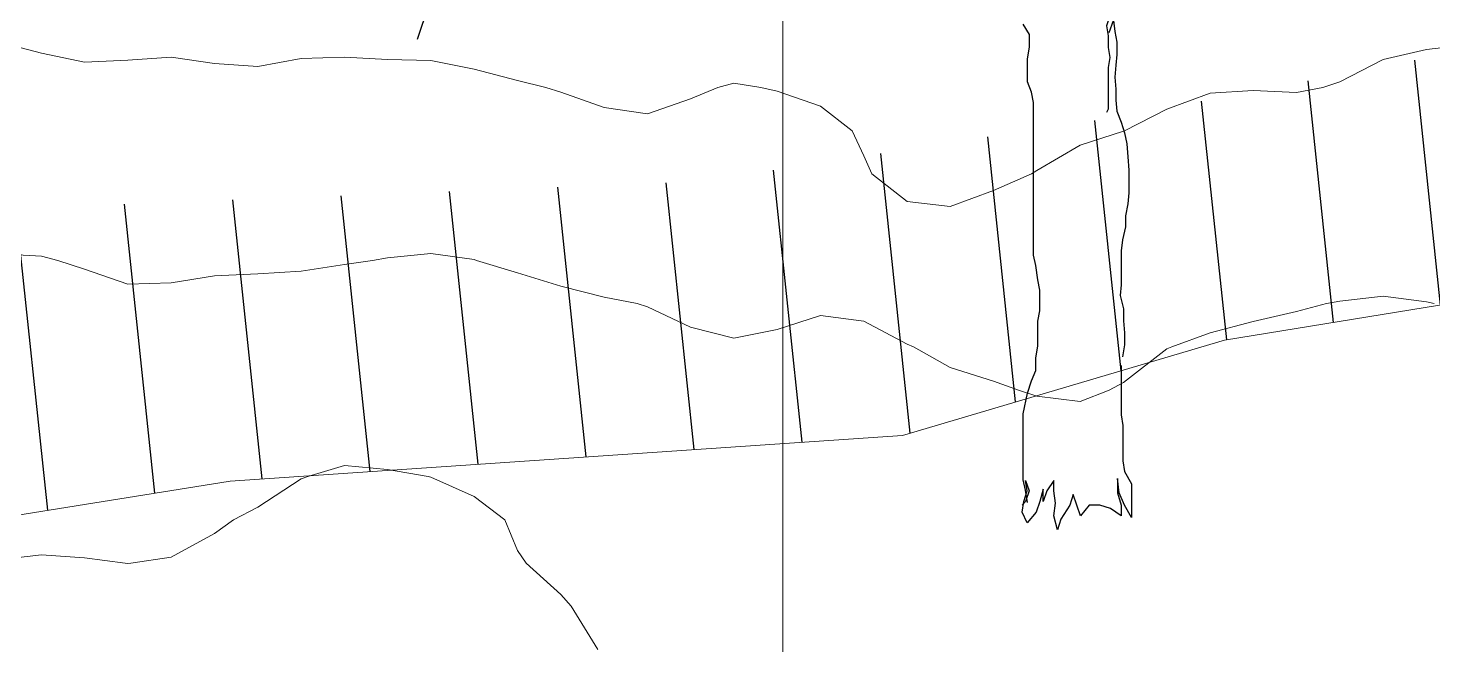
# Model space of a CAD drawing. Header units: centimetres. Extents: x 0 to 642158, y -847 to 649707.
# Drawn here: x 617058.1 to 617074.32, y 621092.3 to 621099.44 of the extents above; entities that cross this region are included whole.
import ezdxf

# ---------------------------------------------------------------- set-up
doc = ezdxf.new("R2010")
doc.units = ezdxf.units.CM
doc.header["$MEASUREMENT"] = 0
for name, color, linetype, lineweight in [('MEV_grille', 254, 'Continuous', 9), ('MEV_schema paysager_V', 7, 'Continuous', 20), ('MEV_vegetal_V', 7, 'Continuous', 25), ('WAL_topographie 0.5', 253, 'Continuous', 20)]:
    doc.layers.add(name, color=color, linetype=linetype, lineweight=lineweight)
doc.layers.add('MEV_schema paysager_Ha', color=7, linetype='Continuous', lineweight=25, transparency=0.13)
picture_1 = doc.add_image_def('image2.png', size_in_pixel=(6614, 11023))

# ---------------------------------------------------------------- blocks, each defined once
blk = doc.blocks.new('chataignier')
at = {"layer": 'MEV_vegetal_V'}
for points in [[(-1.534, 0.413), (-1.576, 0.668), (-1.619, 0.88), (-1.619, 2.241), (-1.534, 2.666), (-1.449, 2.921), (-1.364, 3.133), (-1.364, 3.388), (-1.321, 3.644), (-1.321, 4.154), (-1.279, 4.366), (-1.279, 4.791), (-1.321, 5.004), (-1.364, 5.302), (-1.406, 5.514), (-1.406, 8.66), (-1.449, 8.873), (-1.534, 9.085), (-1.534, 9.553), (-1.491, 9.808), (-1.491, 10.063), (-1.619, 10.275)], [(2.633, 13.362), (1.741, 13.362), (1.535, 13.294), (1.329, 13.225), (1.123, 13.019), (1.089, 12.779), (1.054, 12.574), (1.054, 12.333), (0.917, 12.128), (0.814, 11.922), (0.814, 11.476), (0.78, 11.27), (0.677, 11.03), (0.54, 10.824), (0.368, 10.618), (0.162, 10.447), (0.094, 10.241), (0.128, 10.035), (0.128, 9.795), (0.162, 9.589), (0.128, 9.384), (0.128, 8.526), (0.094, 8.457)], [(0.152, 10.105), (0.242, 10.353), (0.264, 10.128), (0.309, 9.903), (0.309, 9.655), (0.287, 9.43), (0.264, 9.182), (0.287, 8.935), (0.287, 8.709), (0.309, 8.484), (0.399, 8.259), (0.467, 8.034), (0.512, 7.809), (0.535, 7.539), (0.557, 7.268), (0.557, 6.796), (0.535, 6.57), (0.489, 6.323), (0.489, 6.098), (0.422, 5.827), (0.399, 5.602), (0.399, 4.904), (0.377, 4.679), (0.444, 4.409), (0.444, 4.161), (0.467, 3.914), (0.467, 3.666), (0.422, 3.418)], [(0.394, 3.237), (0.394, 2.218), (0.431, 1.999), (0.431, 1.27), (0.467, 1.052), (0.613, 0.797), (0.613, 0.105), (0.467, 0.36), (0.358, 0.615), (0.321, 0.906), (0.321, 0.615), (0.394, 0.36), (0.394, 0.141), (0.176, 0.287), (-0.043, 0.36), (-0.262, 0.36), (-0.444, 0.141), (-0.517, 0.36), (-0.589, 0.578), (-0.662, 0.36), (-0.845, 0.068), (-0.918, -0.15), (-0.99, 0.141), (-0.954, 0.396), (-0.99, 0.651), (-0.99, 0.87), (-1.136, 0.651), (-1.209, 0.433), (-1.209, 0.688), (-1.282, 0.433), (-1.355, 0.214), (-1.537, -0.004), (-1.646, 0.214), (-1.61, 0.433), (-1.537, 0.651), (-1.573, 0.87), (-1.5, 0.651), (-1.573, 0.433), (-1.646, 0.36)]]:
    blk.add_lwpolyline(points, dxfattribs=at)
blk = doc.blocks.new('legende vegetal')
at = {"layer": 'MEV_vegetal_V'}
blk.add_lwpolyline([(617062.496, 621099.116), (617062.626, 621099.505)], dxfattribs=at)
at = {"layer": 'MEV_vegetal_V', "xscale": 0.5607124200460121, "yscale": 0.5607124200460121, "zscale": 0.5607124200460121}
blk.add_blockref('chataignier', (617070.403, 621093.526), dxfattribs=at)
blk = doc.blocks.new('*U112')
at = {"layer": 'MEV_grille', "transparency": 33554687}
blk.add_lwpolyline([(0, 1825.476), (0, -1825.476)], dxfattribs=at)
blk = doc.blocks.new('*U113')
at = {"layer": 'MEV_grille', "color": 0, "linetype": 'ByBlock', "lineweight": -2, "transparency": 16777216}
blk.add_blockref('*U112', (1700, 0), dxfattribs=at)

msp = doc.modelspace()

# ---------------------------------------------------------------- hatches: boundary and pattern name
at = {"layer": 'MEV_schema paysager_Ha', "transparency": 33554687}
h = msp.add_hatch(dxfattribs=at)
h.set_pattern_fill('ANSI31', color=130, scale=10, angle=51)
h.paths.add_polyline_path([(617016.49, 621087.348), (617017.662, 621085.003), (617019.894, 621084.966), (617024.613, 621085.802), (617028.639, 621086.912), (617036.692, 621091.075), (617040.51, 621091.908), (617051.338, 621092.741), (617060.432, 621094.198), (617068.197, 621094.727), (617071.918, 621095.826), (617080.714, 621097.263), (617086.464, 621095.657), (617094.499, 621097.686), (617096.782, 621098.954), (617097.543, 621100.391), (617097.712, 621101.575), (617096.782, 621102.927), (617094.104, 621100.865), (617091.727, 621100.287), (617090.313, 621099.837), (617082.796, 621100.48), (617080.097, 621099.452), (617075.857, 621099.397), (617070.783, 621098.425), (617065.847, 621097.66), (617058.757, 621097.382), (617052.153, 621096.826), (617046.87, 621096.687), (617041.448, 621095.367), (617038.111, 621094.811), (617035.887, 621093.977), (617033.176, 621092.101), (617029.839, 621090.086), (617026.294, 621089.183), (617023.444, 621088.974), (617020.594, 621088.279), (617019.064, 621087.654)])

# ---------------------------------------------------------------- linework, layer by layer
at = {"layer": 'MEV_schema paysager_V', "color": 130}
msp.add_lwpolyline([(617013.354, 621089.825), (617015.853, 621090.526), (617016.49, 621087.348), (617017.662, 621085.003), (617019.894, 621084.966), (617024.613, 621085.802), (617028.639, 621086.912), (617036.692, 621091.075), (617040.51, 621091.908), (617051.338, 621092.741), (617060.432, 621094.198), (617068.197, 621094.727), (617071.918, 621095.826), (617080.714, 621097.263), (617086.464, 621095.657), (617094.499, 621097.686), (617096.782, 621098.954), (617097.543, 621100.391), (617097.712, 621101.575)], dxfattribs=at)
at = {"layer": 'WAL_topographie 0.5'}
for points in [[(617057.855, 621099.25), (617058.25, 621099.148), (617058.75, 621099.044), (617059.25, 621099.066), (617059.75, 621099.1), (617060.25, 621099.027), (617060.75, 621098.992), (617061.25, 621099.084), (617061.75, 621099.1), (617062.25, 621099.072), (617062.75, 621099.062), (617063.25, 621098.96), (617063.75, 621098.829), (617064.078, 621098.75), (617064.25, 621098.697), (617064.75, 621098.518), (617065.25, 621098.444), (617065.75, 621098.62), (617066.065, 621098.75), (617066.25, 621098.798), (617066.562, 621098.75), (617066.75, 621098.707), (617067.25, 621098.535), (617067.617, 621098.25), (617067.75, 621097.958), (617067.843, 621097.75), (617068.25, 621097.431), (617068.75, 621097.372), (617069.25, 621097.56), (617069.689, 621097.75), (617069.75, 621097.789), (617070.25, 621098.081), (617070.75, 621098.246), (617070.762, 621098.25), (617071.25, 621098.497), (617071.75, 621098.683), (617072.25, 621098.714), (617072.75, 621098.69), (617073.054, 621098.75), (617073.25, 621098.815), (617073.75, 621099.074), (617074.25, 621099.19), (617074.75, 621099.245)], [(617057.75, 621096.825), (617058.25, 621096.798), (617058.439, 621096.75), (617058.75, 621096.649), (617059.25, 621096.474), (617059.75, 621096.49), (617060.25, 621096.57), (617060.75, 621096.596), (617061.25, 621096.627), (617061.75, 621096.702), (617062.077, 621096.75), (617062.25, 621096.779), (617062.75, 621096.829), (617063.25, 621096.76), (617063.278, 621096.75), (617063.75, 621096.606), (617064.25, 621096.452), (617064.75, 621096.326), (617065.132, 621096.25), (617065.25, 621096.213), (617065.75, 621095.978), (617066.25, 621095.849), (617066.75, 621095.951), (617067.25, 621096.114), (617067.75, 621096.046), (617068.25, 621095.78), (617068.326, 621095.75), (617068.75, 621095.513), (617069.25, 621095.353), (617069.537, 621095.25), (617069.75, 621095.179), (617070.25, 621095.117), (617070.586, 621095.25), (617070.75, 621095.338), (617071.25, 621095.728), (617071.308, 621095.75), (617071.75, 621095.912), (617072.25, 621096.045), (617072.75, 621096.158), (617073.096, 621096.25), (617073.25, 621096.28), (617073.75, 621096.335), (617074.25, 621096.269), (617074.341, 621096.25)], [(617057.75, 621093.287), (617058.25, 621093.346), (617058.75, 621093.312), (617059.219, 621093.25), (617059.25, 621093.245), (617059.283, 621093.25), (617059.75, 621093.318), (617060.25, 621093.594), (617060.468, 621093.75), (617060.75, 621093.896), (617061.25, 621094.225), (617061.328, 621094.25), (617061.75, 621094.377), (617062.25, 621094.333), (617062.717, 621094.25), (617062.75, 621094.243), (617063.25, 621094.019), (617063.604, 621093.75), (617063.75, 621093.397), (617063.85, 621093.25), (617064.25, 621092.886), (617064.369, 621092.75), (617064.677, 621092.25)]]:
    msp.add_lwpolyline(points, dxfattribs=at)

# ---------------------------------------------------------------- block references
at = {"layer": 'MEV_grille', "transparency": 33554687}
msp.add_blockref('*U113', (615366.814, 620593.644), dxfattribs=at)
at = {"layer": 'MEV_vegetal_V'}
msp.add_blockref('legende vegetal', (0.098, 0.193), dxfattribs=at)

# ---------------------------------------------------------------- pictures from other files: only their frames are drawn
image = msp.add_image(picture_1, insert=(616830.845, 620745.783), size_in_units=(429.466, 715.756), dxfattribs=dict(brightness=75))
image.dxf.flags = 7

doc.saveas('drawing.dxf')
